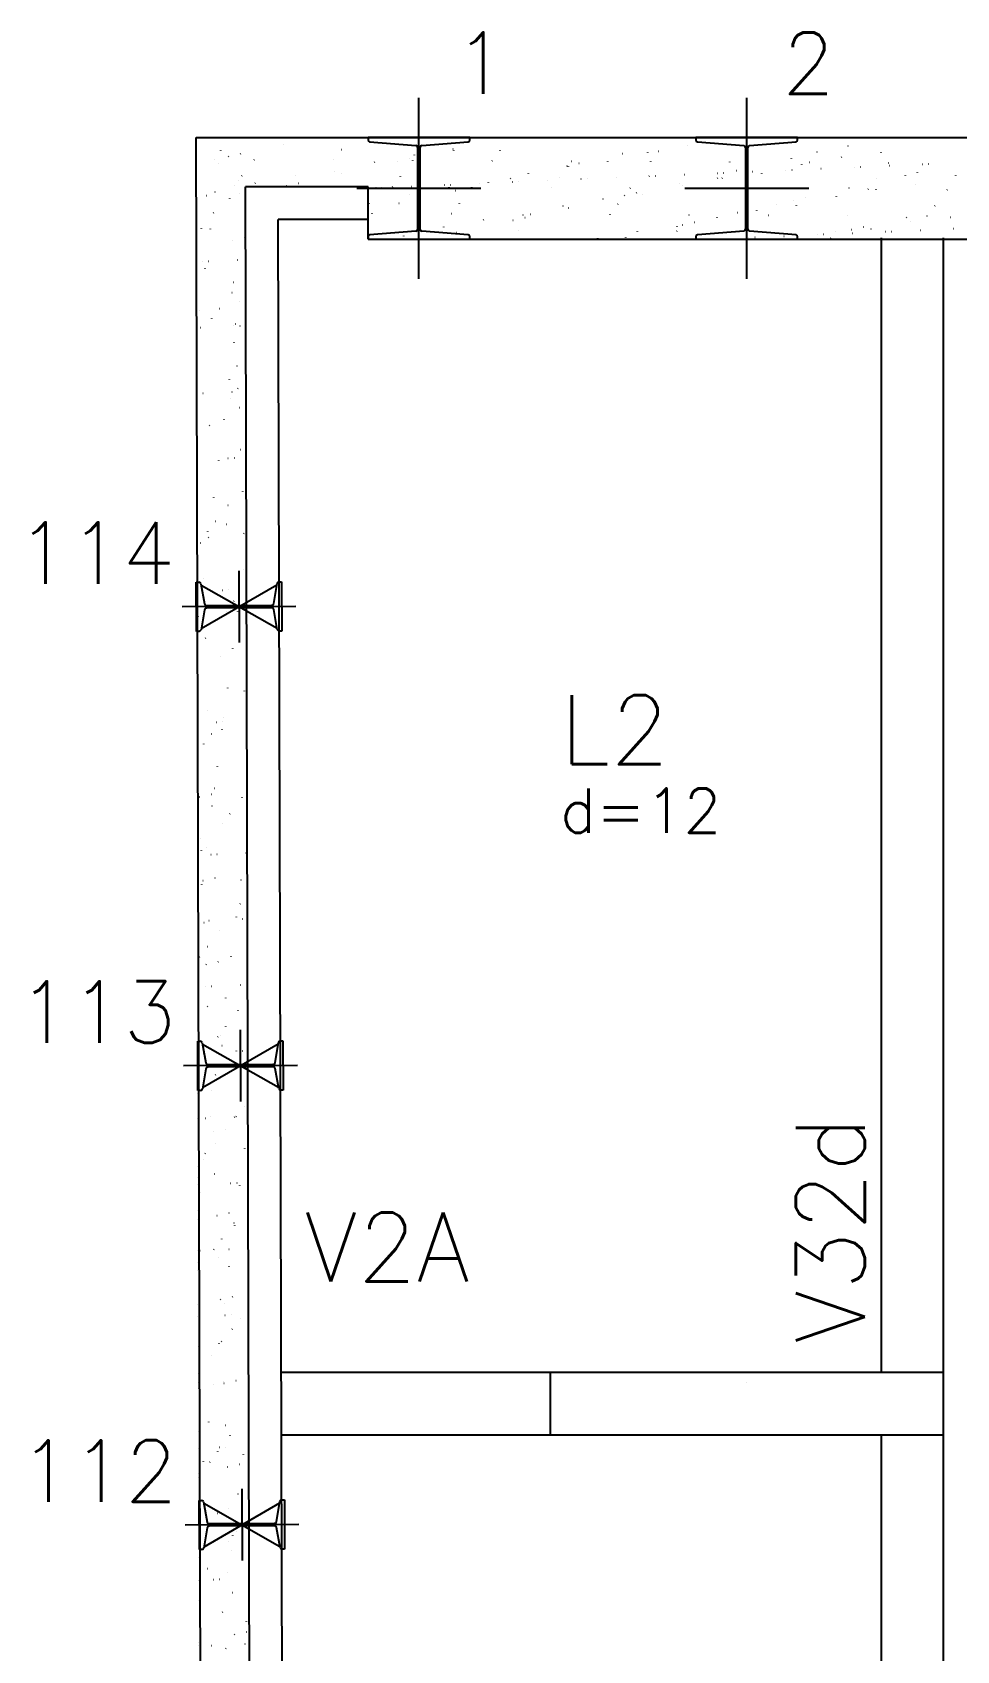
# Model space of a CAD drawing. Extents: x -40810 to 33675, y -2018 to 21213.
# Drawn here: x 23401.2 to 23683.2, y 3556.8 to 4050.3 of the extents above; entities that cross this region are included whole.
import ezdxf

# ---------------------------------------------------------------- set-up
doc = ezdxf.new("R2010")
doc.units = 0
doc.layers.get('0').update_dxf_attribs({"color": 1, "lineweight": 9})
for name, color, linetype in [('1', 5, 'Continuous'), ('10', 7, 'Continuous'), ('13', 7, 'Continuous'), ('19', 5, 'Continuous'), ('242', 3, 'Continuous'), ('3', 2, 'Continuous'), ('49', 20, 'Continuous'), ('51', 6, 'Continuous'), ('52', 21, 'Continuous'), ('8', 5, 'Continuous')]:
    doc.layers.add(name, color=color, linetype=linetype)
doc.styles.get("Standard").update_dxf_attribs({"font": 'romans.shx', "width": 0.8})

# ---------------------------------------------------------------- blocks, each defined once
blk = doc.blocks.new('_H9EFD498501-007')
for p, q in [((213.782978, 4541.122246), (213.856201, 4541.138479)), ((337.002286, 4540.653293), (337.012075, 4540.727652)), ((385.824476, 4540.591255), (385.897699, 4540.607488)), ((192.566633, 4536.418695), (192.566633, 4536.418695)), ((192.566633, 4536.418695), (192.566633, 4536.418695)), ((192.566633, 4536.418695), (192.566633, 4536.418695)), ((194.551325, 4539.103617), (194.561114, 4539.177975)), ((196.941872, 4537.388662), (197.015094, 4537.404895)), ((200.602982, 4538.200311), (200.676204, 4538.216544)), ((204.789307, 4536.354719), (204.834964, 4536.41422)), ((229.021267, 4536.308734), (229.066924, 4536.368235)), ((231.418265, 4539.432562), (231.463922, 4539.492064)), ((241.504716, 4535.592431), (241.514505, 4535.666789)), ((248.553299, 4535.940083), (248.626521, 4535.956316)), ((252.214409, 4536.751731), (252.287631, 4536.767964)), ((253.139084, 4536.113995), (253.184741, 4536.173496)), ((253.648103, 4537.791212), (253.657892, 4537.86557)), ((265.394405, 4539.673666), (265.467628, 4539.689899)), ((265.6887, 4539.20923), (265.69849, 4539.283588)), ((277.371043, 4536.06801), (277.4167, 4536.127511)), ((279.768041, 4539.191839), (279.813699, 4539.25134)), ((301.48886, 4535.873271), (301.534517, 4535.932772)), ((312.642091, 4535.698044), (312.651881, 4535.772402)), ((317.005832, 4538.225086), (317.079054, 4538.241319)), ((324.858899, 4538.454512), (324.868688, 4538.528871)), ((325.72082, 4535.827286), (325.766477, 4535.886787)), ((328.117818, 4538.951115), (328.163475, 4539.010616)), ((349.838637, 4535.632547), (349.884294, 4535.692049)), ((368.617259, 4536.776506), (368.690481, 4536.792739)), ((374.070596, 4535.586562), (374.116253, 4535.646064)), ((376.467594, 4538.710391), (376.513251, 4538.769892)), ((383.955677, 4537.142107), (383.965466, 4537.216466)), ((395.996274, 4538.560125), (396.006064, 4538.634484)), ((194.029154, 4535.137335), (194.029154, 4535.137335)), ((194.029154, 4535.137335), (194.029154, 4535.137335)), ((201.045424, 4531.475595), (201.091082, 4531.535097)), ((217.247311, 4531.417944), (217.2571, 4531.492303)), ((229.287908, 4532.835962), (229.297697, 4532.910321)), ((231.346082, 4532.125334), (231.419304, 4532.141567)), ((249.395201, 4531.234872), (249.440858, 4531.294373)), ((282.957509, 4530.676755), (283.030731, 4530.692988)), ((288.458107, 4532.081245), (288.467896, 4532.155603)), ((297.744977, 4530.994148), (297.790634, 4531.053649)), ((300.164726, 4534.491503), (300.237948, 4534.507736)), ((300.601494, 4534.280026), (300.611283, 4534.354384)), ((303.825836, 4535.303151), (303.899058, 4535.319384)), ((315.123753, 4530.950646), (315.198682, 4530.953918)), ((325.239116, 4531.392293), (325.314045, 4531.395564)), ((327.112332, 4531.474079), (327.18726, 4531.477351)), ((335.953909, 4531.860111), (336.028837, 4531.863382)), ((346.069272, 4532.301757), (346.1442, 4532.305028)), ((346.094754, 4530.753424), (346.140411, 4530.812926)), ((347.554885, 4530.76884), (347.564674, 4530.843198)), ((347.942487, 4532.383543), (348.017416, 4532.386815)), ((351.776153, 4533.042923), (351.849375, 4533.059156)), ((355.437263, 4533.854572), (355.510485, 4533.870805)), ((356.784064, 4532.769575), (356.858993, 4532.772846)), ((359.595482, 4532.186858), (359.605272, 4532.261216)), ((366.899427, 4533.211221), (366.974356, 4533.214493)), ((368.772643, 4533.293008), (368.847571, 4533.296279)), ((371.81229, 4534.943326), (371.822079, 4535.017685)), ((377.614219, 4533.679039), (377.689148, 4533.682311)), ((387.729583, 4534.120685), (387.804511, 4534.123957)), ((389.602798, 4534.202472), (389.677727, 4534.205743)), ((398.188413, 4535.391823), (398.23407, 4535.451325)), ((398.444375, 4534.588503), (398.519303, 4534.591775)), ((403.38758, 4531.594343), (403.460802, 4531.610576)), ((407.04869, 4532.405992), (407.121912, 4532.422225)), ((408.559738, 4535.03015), (408.634667, 4535.033421)), ((410.432954, 4535.111936), (410.507882, 4535.115207)), ((418.765681, 4531.43214), (418.775471, 4531.506499)), ((199.90498, 4529.989339), (199.90498, 4529.989339)), ((199.90498, 4529.989339), (199.90498, 4529.989339)), ((199.90498, 4529.989339), (199.90498, 4529.989339)), ((204.954709, 4528.085768), (204.954709, 4528.085768)), ((204.954709, 4528.085768), (204.954709, 4528.085768)), ((205.103924, 4529.219164), (205.113713, 4529.293522)), ((213.124775, 4528.085768), (213.124775, 4528.085768)), ((213.124775, 4528.085768), (213.124775, 4528.085768)), ((213.124775, 4528.085768), (213.124775, 4528.085768)), ((214.504976, 4528.391751), (214.578198, 4528.407984)), ((216.808621, 4528.085768), (216.808621, 4528.085768)), ((216.808621, 4528.085768), (216.808621, 4528.085768)), ((216.808621, 4528.085768), (216.808621, 4528.085768)), ((218.166086, 4529.2034), (218.239308, 4529.219633)), ((222.711563, 4528.085768), (222.711563, 4528.085768)), ((222.766243, 4528.157028), (222.8119, 4528.216529)), ((228.662533, 4528.085768), (228.662533, 4528.085768)), ((239.484656, 4527.648172), (239.484656, 4527.648172)), ((239.484656, 4527.648172), (239.484656, 4527.648172)), ((239.484656, 4527.648172), (239.484656, 4527.648172)), ((241.918495, 4527.754436), (241.993423, 4527.757707)), ((243.79171, 4527.836222), (243.866639, 4527.839494)), ((246.998203, 4528.111043), (247.04386, 4528.170544)), ((252.057315, 4525.707978), (252.067104, 4525.782336)), ((252.633287, 4528.222254), (252.708216, 4528.225525)), ((262.74865, 4528.6639), (262.823579, 4528.667172)), ((264.200702, 4527.906758), (264.210491, 4527.981117)), ((264.621866, 4528.745686), (264.696794, 4528.748958)), ((266.116403, 4526.943171), (266.189625, 4526.959404)), ((269.777513, 4527.75482), (269.850735, 4527.771053)), ((271.11602, 4527.916304), (271.161677, 4527.975806)), ((273.463442, 4529.131718), (273.538371, 4529.134989)), ((276.241299, 4529.324776), (276.251088, 4529.399135)), ((283.578806, 4529.573364), (283.653734, 4529.576636)), ((285.452021, 4529.655151), (285.52695, 4529.658422)), ((294.293598, 4530.041182), (294.368526, 4530.044454)), ((295.347979, 4527.870319), (295.393636, 4527.929821)), ((304.408961, 4530.482829), (304.48389, 4530.4861)), ((306.282176, 4530.564615), (306.357105, 4530.567886)), ((319.465796, 4527.67558), (319.511453, 4527.735082)), ((321.38894, 4526.30624), (321.462162, 4526.322473)), ((323.19469, 4525.81359), (323.204479, 4525.887949)), ((334.568936, 4529.228175), (334.642158, 4529.244408)), ((335.411498, 4528.570059), (335.421287, 4528.644417)), ((343.697756, 4527.629595), (343.743413, 4527.689097)), ((367.815573, 4527.434857), (367.86123, 4527.494358)), ((386.180363, 4527.779595), (386.253585, 4527.795828)), ((392.047532, 4527.388872), (392.093189, 4527.448373)), ((394.44453, 4530.5127), (394.490187, 4530.572202)), ((394.508276, 4527.257654), (394.518065, 4527.332012)), ((406.548873, 4528.675672), (406.558663, 4528.75003)), ((416.165349, 4527.194133), (416.211006, 4527.253634)), ((239.484656, 4521.039055), (239.484656, 4521.039055)), ((239.484656, 4521.039055), (239.484656, 4521.039055)), ((239.840507, 4522.951509), (239.850296, 4523.025867)), ((248.909186, 4523.128423), (248.982408, 4523.144656)), ((267.372137, 4523.037181), (267.417794, 4523.096683)), ((299.010706, 4522.196792), (299.020495, 4522.27115)), ((300.520613, 4521.679843), (300.593835, 4521.696076)), ((311.154093, 4524.395572), (311.163882, 4524.469931)), ((315.721913, 4522.796457), (315.76757, 4522.855959)), ((317.72783, 4525.494592), (317.801052, 4525.510824)), ((358.107484, 4520.884386), (358.117273, 4520.958745)), ((364.07169, 4522.555734), (364.117347, 4522.615235)), ((369.339257, 4524.046012), (369.412479, 4524.062245)), ((370.148081, 4522.302404), (370.157871, 4522.376763)), ((373.000367, 4524.85766), (373.073589, 4524.873893)), ((382.364889, 4525.058873), (382.374678, 4525.133231)), ((412.421466, 4522.31501), (412.467123, 4522.374511)), ((239.484656, 4520.248551), (239.484656, 4520.248551)), ((239.484656, 4518.319198), (239.484656, 4518.319198)), ((240.743179, 4519.959337), (240.788836, 4520.018839)), ((262.609914, 4515.823524), (262.619703, 4515.897883)), ((264.975139, 4519.913352), (265.020796, 4519.972854)), ((274.7533, 4518.022305), (274.76309, 4518.096663)), ((283.679507, 4517.94626), (283.752729, 4517.962493)), ((286.793898, 4519.440323), (286.803687, 4519.514681)), ((287.340617, 4518.757909), (287.413839, 4518.774142)), ((289.092956, 4519.718614), (289.138613, 4519.778115)), ((313.324915, 4519.672629), (313.370572, 4519.73213)), ((333.747289, 4515.929137), (333.757078, 4516.003495)), ((335.290934, 4516.49768), (335.364156, 4516.513913)), ((337.442732, 4519.47789), (337.488389, 4519.537391)), ((338.952044, 4517.309329), (339.025266, 4517.325562)), ((345.964097, 4518.685606), (345.973886, 4518.759964)), ((352.13204, 4520.231264), (352.205262, 4520.247496)), ((361.674692, 4519.431905), (361.720349, 4519.491406)), ((385.792508, 4519.237166), (385.838166, 4519.296668)), ((390.563471, 4515.860749), (390.636693, 4515.876982)), ((403.743467, 4518.782684), (403.816689, 4518.798917)), ((405.060875, 4517.3732), (405.070664, 4517.447559)), ((410.024468, 4519.191181), (410.070125, 4519.250683)), ((417.101472, 4518.791218), (417.111262, 4518.865577)), ((250.270499, 4512.135768), (250.270499, 4512.135768)), ((250.393106, 4513.067056), (250.402895, 4513.141414)), ((257.470072, 4512.135768), (257.470072, 4512.135768)), ((257.470072, 4512.135768), (257.470072, 4512.135768)), ((259.007188, 4512.135768), (259.007188, 4512.135768)), ((259.007188, 4512.135768), (259.007188, 4512.135768)), ((262.124411, 4512.135768), (262.124411, 4512.135768)), ((262.124411, 4512.135768), (262.124411, 4512.135768)), ((266.472289, 4514.131512), (266.545512, 4514.147745)), ((273.978323, 4512.135768), (273.978323, 4512.135768)), ((273.978323, 4512.135768), (273.978323, 4512.135768)), ((273.978323, 4512.135768), (273.978323, 4512.135768)), ((283.274434, 4512.135768), (283.274434, 4512.135768)), ((283.274434, 4512.135768), (283.274434, 4512.135768)), ((283.274434, 4512.135768), (283.274434, 4512.135768)), ((285.349073, 4514.839491), (285.39473, 4514.898992)), ((285.832235, 4512.135768), (285.832235, 4512.135768)), ((297.686147, 4512.135768), (297.686147, 4512.135768)), ((297.686147, 4512.135768), (297.686147, 4512.135768)), ((307.541679, 4512.135768), (307.541679, 4512.135768)), ((307.541679, 4512.135768), (307.541679, 4512.135768)), ((309.540059, 4512.135768), (309.540059, 4512.135768)), ((309.540059, 4512.135768), (309.540059, 4512.135768)), ((309.563305, 4512.312338), (309.573094, 4512.386697)), ((315.61562, 4512.135768), (315.61562, 4512.135768)), ((315.61562, 4512.135768), (315.61562, 4512.135768)), ((318.083716, 4512.682932), (318.156939, 4512.699165)), ((321.393971, 4512.135768), (321.393971, 4512.135768)), ((321.393971, 4512.135768), (321.393971, 4512.135768)), ((321.393971, 4512.135768), (321.393971, 4512.135768)), ((321.706691, 4514.511119), (321.716481, 4514.585477)), ((331.808924, 4512.135768), (331.808924, 4512.135768)), ((331.808924, 4512.135768), (331.808924, 4512.135768)), ((331.808924, 4512.135768), (331.808924, 4512.135768)), ((333.247882, 4512.135768), (333.247882, 4512.135768)), ((333.698849, 4514.598767), (333.744506, 4514.658268)), ((344.65258, 4512.135768), (344.65258, 4512.135768)), ((344.65258, 4512.135768), (344.65258, 4512.135768)), ((345.101794, 4512.135768), (345.101794, 4512.135768)), ((345.101794, 4512.135768), (345.101794, 4512.135768)), ((345.496248, 4512.172604), (345.571176, 4512.175875)), ((355.611611, 4512.61425), (355.68654, 4512.617521)), ((356.076169, 4512.135768), (356.076169, 4512.135768)), ((356.076169, 4512.135768), (356.076169, 4512.135768)), ((356.955706, 4512.135768), (356.955706, 4512.135768)), ((356.955706, 4512.135768), (356.955706, 4512.135768)), ((356.955706, 4512.135768), (356.955706, 4512.135768)), ((357.484826, 4512.696036), (357.559755, 4512.699308)), ((366.326403, 4513.082068), (366.401332, 4513.085339)), ((368.809618, 4512.135768), (368.809618, 4512.135768)), ((373.761168, 4512.135768), (373.761168, 4512.135768)), ((373.761168, 4512.135768), (373.761168, 4512.135768)), ((373.761168, 4512.135768), (373.761168, 4512.135768)), ((376.441766, 4513.523714), (376.516695, 4513.526985)), ((378.314982, 4513.6055), (378.38991, 4513.608772)), ((380.343414, 4512.135768), (380.343414, 4512.135768)), ((380.343414, 4512.135768), (380.343414, 4512.135768)), ((380.343414, 4512.135768), (380.343414, 4512.135768)), ((380.66353, 4512.135768), (380.66353, 4512.135768)), ((380.70068, 4512.417951), (380.710469, 4512.492309)), ((382.048626, 4514.358043), (382.094283, 4514.417545)), ((386.902361, 4515.0491), (386.975583, 4515.065333)), ((387.156559, 4513.991532), (387.231487, 4513.994803)), ((392.517442, 4512.135768), (392.517442, 4512.135768)), ((392.517442, 4512.135768), (392.517442, 4512.135768)), ((392.917488, 4515.17442), (392.927277, 4515.248778)), ((397.271922, 4514.433178), (397.34685, 4514.43645)), ((399.145137, 4514.514965), (399.220066, 4514.518236)), ((404.371354, 4512.135768), (404.371354, 4512.135768)), ((404.371354, 4512.135768), (404.371354, 4512.135768)), ((404.371354, 4512.135768), (404.371354, 4512.135768)), ((404.610659, 4512.135768), (404.610659, 4512.135768)), ((404.610659, 4512.135768), (404.610659, 4512.135768)), ((407.986714, 4514.900996), (408.061643, 4514.904268)), ((416.225265, 4512.135768), (416.225265, 4512.135768)), ((418.102077, 4515.342642), (418.177006, 4515.345914))]:
    blk.add_line(p, q)
blk = doc.blocks.new('_H9EFD498501-010')
for p, q in [((187.048803, 4535.195422), (187.048803, 4535.195422)), ((187.048803, 4535.195422), (187.048803, 4535.195422)), ((187.048803, 4535.195422), (187.048803, 4535.195422)), ((192.887116, 4526.462695), (192.896905, 4526.537053)), ((198.648426, 4528.351767), (198.694083, 4528.411268)), ((200.258184, 4525.935507), (200.333113, 4525.938779)), ((187.064769, 4525.35947), (187.064769, 4525.35947)), ((187.064769, 4525.35947), (187.064769, 4525.35947)), ((187.069719, 4522.309501), (187.069719, 4522.309501)), ((187.069719, 4522.309501), (187.069719, 4522.309501)), ((190.142821, 4525.493861), (190.217749, 4525.497133)), ((197.297759, 4524.577003), (197.370981, 4524.593236)), ((192.393403, 4520.200061), (192.43906, 4520.259563)), ((187.084374, 4513.281201), (187.084374, 4513.281201)), ((187.084374, 4513.281201), (187.084374, 4513.281201)), ((187.084374, 4513.281201), (187.084374, 4513.281201)), ((188.64952, 4515.320938), (188.695177, 4515.38044)), ((191.399117, 4515.160224), (191.408907, 4515.234582)), ((198.019756, 4511.846508), (198.092979, 4511.862741)), ((201.680866, 4512.658157), (201.754089, 4512.67439)), ((187.090636, 4509.423581), (187.090636, 4509.423581)), ((187.090636, 4509.423581), (187.090636, 4509.423581)), ((187.090636, 4509.423581), (187.090636, 4509.423581)), ((187.0974, 4505.25676), (187.0974, 4505.25676)), ((187.0974, 4505.25676), (187.0974, 4505.25676)), ((187.0974, 4505.25676), (187.0974, 4505.25676)), ((188.970368, 4505.338536), (189.045296, 4505.341807)), ((189.808329, 4503.076989), (189.818119, 4503.151348)), ((190.843583, 4505.420322), (190.918512, 4505.423594)), ((199.68516, 4505.806354), (199.760088, 4505.809625)), ((201.951716, 4505.27577), (201.961506, 4505.350129)), ((187.111553, 4496.53766), (187.111553, 4496.53766)), ((187.111553, 4496.53766), (187.111553, 4496.53766)), ((198.375643, 4499.034849), (198.448865, 4499.051082)), ((197.974434, 4495.847713), (198.020091, 4495.907215)), ((200.360928, 4493.192536), (200.370718, 4493.266894)), ((188.14412, 4490.436067), (188.15391, 4490.510426)), ((191.833553, 4487.844761), (191.87921, 4487.904263)), ((194.230551, 4490.96859), (194.276208, 4491.028092)), ((199.097641, 4486.304354), (199.170863, 4486.320587)), ((187.130031, 4485.15405), (187.130031, 4485.15405)), ((187.130031, 4485.15405), (187.130031, 4485.15405)), ((187.13247, 4483.65174), (187.13247, 4483.65174)), ((187.13247, 4483.65174), (187.13247, 4483.65174)), ((187.13247, 4483.65174), (187.13247, 4483.65174)), ((187.133913, 4482.762781), (187.133913, 4482.762781)), ((187.135602, 4481.722272), (187.135602, 4481.722272)), ((187.135602, 4481.722272), (187.135602, 4481.722272)), ((188.397344, 4485.209383), (188.472272, 4485.212654)), ((198.512707, 4485.651029), (198.587635, 4485.6543)), ((200.385922, 4485.732815), (200.460851, 4485.736087)), ((198.696719, 4480.551614), (198.706509, 4480.625972)), ((199.453527, 4473.492695), (199.526749, 4473.508927)), ((187.153387, 4470.765819), (187.153387, 4470.765819)), ((187.153387, 4470.765819), (187.153387, 4470.765819)), ((197.208721, 4469.249143), (197.21851, 4469.323501)), ((199.811582, 4466.616242), (199.85724, 4466.675744)), ((187.162663, 4465.051341), (187.162663, 4465.051341)), ((187.162663, 4465.051341), (187.162663, 4465.051341)), ((187.162663, 4465.051341), (187.162663, 4465.051341)), ((187.224891, 4465.054057), (187.299819, 4465.057329)), ((189.098106, 4465.135844), (189.173035, 4465.139115)), ((197.414584, 4463.492413), (197.460241, 4463.551915)), ((197.939683, 4465.521875), (198.014611, 4465.525147)), ((187.174304, 4457.879899), (187.174304, 4457.879899)), ((187.174304, 4457.879899), (187.174304, 4457.879899)), ((187.174304, 4457.879899), (187.174304, 4457.879899)), ((195.617933, 4457.165908), (195.627722, 4457.240267)), ((200.175525, 4460.7622), (200.248747, 4460.778433)), ((191.159561, 4455.340708), (191.205218, 4455.400209)), ((187.186829, 4450.163344), (187.186829, 4450.163344)), ((187.186829, 4450.163344), (187.186829, 4450.163344)), ((187.186829, 4450.163344), (187.186829, 4450.163344)), ((187.415678, 4450.461585), (187.461335, 4450.521086)), ((200.531411, 4447.95054), (200.604634, 4447.966773)), ((187.195221, 4444.993978), (187.195221, 4444.993978)), ((187.195294, 4444.948631), (187.195294, 4444.948631)), ((187.195294, 4444.948631), (187.195294, 4444.948631)), ((187.195294, 4444.948631), (187.195294, 4444.948631)), ((187.351415, 4445.028606), (187.424637, 4445.044838)), ((193.953724, 4444.524986), (193.963513, 4444.599345)), ((196.76723, 4445.36655), (196.842158, 4445.369822)), ((198.640445, 4445.448337), (198.715374, 4445.451608)), ((187.216137, 4432.108057), (187.216137, 4432.108057)), ((187.216137, 4432.108057), (187.216137, 4432.108057)), ((187.216137, 4432.108057), (187.216137, 4432.108057)), ((192.465725, 4433.222515), (192.475515, 4433.296873)), ((201.253409, 4435.220046), (201.326631, 4435.236279)), ((196.740592, 4430.98836), (196.786249, 4431.047861)), ((187.227926, 4424.845921), (187.227926, 4424.845921)), ((187.352629, 4424.851365), (187.427558, 4424.854637)), ((190.599711, 4422.985408), (190.645368, 4423.04491)), ((192.996709, 4426.109237), (193.042366, 4426.168738)), ((196.194206, 4425.237397), (196.269134, 4425.240668)), ((201.609295, 4422.408386), (201.682518, 4422.424619)), ((187.237054, 4419.222137), (187.237054, 4419.222137)), ((187.238057, 4418.604415), (187.238057, 4418.604415)), ((187.238057, 4418.604415), (187.238057, 4418.604415)), ((188.429299, 4419.486451), (188.502522, 4419.502684)), ((190.874937, 4421.139281), (190.884727, 4421.213639)), ((189.210728, 4408.498359), (189.220518, 4408.572717)), ((201.427536, 4411.254827), (201.437325, 4411.329186)), ((187.257971, 4406.336216), (187.257971, 4406.336216)), ((187.257971, 4406.336216), (187.257971, 4406.336216)), ((187.257971, 4406.336216), (187.257971, 4406.336216)), ((187.260557, 4404.743211), (187.260557, 4404.743211)), ((187.260557, 4404.743211), (187.260557, 4404.743211)), ((187.260557, 4404.743211), (187.260557, 4404.743211)), ((195.021753, 4405.082072), (195.096681, 4405.085343)), ((196.894968, 4405.163858), (196.969897, 4405.16713)), ((196.180742, 4398.63306), (196.2264, 4398.692562)), ((198.577741, 4401.756889), (198.623398, 4401.81639)), ((199.763327, 4398.613905), (199.773117, 4398.688264)), ((187.278288, 4393.820017), (187.278288, 4393.820017)), ((187.278288, 4393.820017), (187.278288, 4393.820017)), ((187.278288, 4393.820017), (187.278288, 4393.820017)), ((187.278888, 4393.450296), (187.278888, 4393.450296)), ((187.72273, 4397.195887), (187.732519, 4397.270246)), ((189.507184, 4393.944297), (189.580406, 4393.96053)), ((189.925719, 4390.481354), (189.971376, 4390.540856)), ((187.289284, 4387.045486), (187.289284, 4387.045486)), ((187.293188, 4384.640501), (187.293188, 4384.640501)), ((187.293188, 4384.640501), (187.293188, 4384.640501)), ((194.448729, 4384.952918), (194.523657, 4384.95619)), ((198.275328, 4387.311434), (198.285118, 4387.385792)), ((187.299805, 4380.564375), (187.299805, 4380.564375)), ((187.299805, 4380.564375), (187.299805, 4380.564375)), ((187.299805, 4380.564375), (187.299805, 4380.564375)), ((196.684541, 4375.2282), (196.69433, 4375.302558)), ((201.761774, 4374.280712), (201.807431, 4374.340214)), ((190.585068, 4368.402143), (190.65829, 4368.418376)), ((187.320722, 4367.678455), (187.320722, 4367.678455)), ((187.32582, 4364.537791), (187.32582, 4364.537791)), ((187.32582, 4364.537791), (187.32582, 4364.537791)), ((187.32582, 4364.537791), (187.32582, 4364.537791)), ((193.276276, 4364.797593), (193.351204, 4364.800865)), ((195.149491, 4364.87938), (195.22442, 4364.882651)), ((195.50675, 4366.129006), (195.552407, 4366.188508)), ((189.365869, 4358.126055), (189.411526, 4358.185556)), ((191.762867, 4361.249883), (191.808524, 4361.309385)), ((195.020332, 4362.587278), (195.030121, 4362.661636)), ((187.340512, 4355.486558), (187.340512, 4355.486558)), ((187.340512, 4355.486558), (187.340512, 4355.486558)), ((187.341639, 4354.792534), (187.353066, 4354.795068)), ((187.341639, 4354.792534), (187.341639, 4354.792534)), ((187.341639, 4354.792534), (187.341639, 4354.792534)), ((193.532333, 4351.284806), (193.542122, 4351.359165)), ((187.358451, 4344.435081), (187.358451, 4344.435081)), ((187.358451, 4344.435081), (187.358451, 4344.435081)), ((192.703252, 4344.66844), (192.77818, 4344.671711)), ((187.362555, 4341.906614), (187.362555, 4341.906614)), ((187.362555, 4341.906614), (187.362555, 4341.906614)), ((187.362555, 4341.906614), (187.362555, 4341.906614)), ((188.001842, 4342.04834), (188.075064, 4342.064573)), ((191.662952, 4342.859989), (191.736174, 4342.876222)), ((191.941545, 4339.201572), (191.951334, 4339.27593)), ((201.087781, 4341.776659), (201.133439, 4341.83616)), ((194.9469, 4333.773707), (194.992558, 4333.833208)), ((197.343899, 4336.897535), (197.389556, 4336.957037)), ((187.383472, 4329.020693), (187.383472, 4329.020693)), ((187.383472, 4329.020693), (187.383472, 4329.020693)), ((188.357728, 4329.236681), (188.430951, 4329.252914)), ((187.391083, 4324.332371), (187.391083, 4324.332371)), ((187.391083, 4324.332371), (187.391083, 4324.332371)), ((187.391083, 4324.332371), (187.391083, 4324.332371)), ((187.39174, 4323.927629), (187.39174, 4323.927629)), ((188.691877, 4325.622001), (188.737534, 4325.681503)), ((190.277336, 4326.56065), (190.287126, 4326.635008)), ((191.530799, 4324.513115), (191.605727, 4324.516386)), ((193.404014, 4324.594901), (193.478943, 4324.598172)), ((202.245591, 4324.980933), (202.32052, 4324.984204)), ((187.404389, 4316.134773), (187.404389, 4316.134773)), ((187.404389, 4316.134773), (187.404389, 4316.134773)), ((187.404389, 4316.134773), (187.404389, 4316.134773)), ((188.789337, 4315.258179), (188.799127, 4315.332537)), ((189.079726, 4316.506186), (189.152948, 4316.522419)), ((192.740836, 4317.317834), (192.814058, 4317.334067)), ((200.829935, 4316.676197), (200.839724, 4316.750555)), ((200.527932, 4309.421359), (200.573589, 4309.48086)), ((187.422663, 4304.877253), (187.422663, 4304.877253)), ((187.422663, 4304.877253), (187.422663, 4304.877253)), ((187.422663, 4304.877253), (187.422663, 4304.877253)), ((187.423714, 4304.229661), (187.423714, 4304.229661)), ((187.423714, 4304.229661), (187.423714, 4304.229661)), ((189.435613, 4303.694526), (189.508835, 4303.710759)), ((190.957775, 4304.383961), (191.032703, 4304.387233)), ((199.341936, 4305.373725), (199.351726, 4305.448084)), ((201.073138, 4304.825608), (201.148067, 4304.828879)), ((187.425306, 4303.248852), (187.425306, 4303.248852)), ((187.425306, 4303.248852), (187.425306, 4303.248852)), ((194.272908, 4301.269653), (194.318565, 4301.329155)), ((190.529025, 4296.39053), (190.574682, 4296.450032)), ((187.442967, 4292.368701), (187.442967, 4292.368701)), ((187.442967, 4292.368701), (187.442967, 4292.368701)), ((187.446223, 4290.362932), (187.446223, 4290.362932)), ((187.446223, 4290.362932), (187.446223, 4290.362932)), ((187.446223, 4290.362932), (187.446223, 4290.362932)), ((188.132027, 4293.266701), (188.177684, 4293.326203)), ((190.15761, 4290.964032), (190.230832, 4290.980265)), ((193.81872, 4291.77568), (193.891942, 4291.791913)), ((197.751148, 4293.290491), (197.760938, 4293.364849)), ((187.456345, 4284.126951), (187.456345, 4284.126951)), ((187.456345, 4284.126951), (187.456345, 4284.126951)), ((187.456345, 4284.126951), (187.456345, 4284.126951)), ((189.785322, 4284.228636), (189.86025, 4284.231908)), ((191.658537, 4284.310423), (191.733466, 4284.313694)), ((200.500114, 4284.696454), (200.575042, 4284.699726)), ((196.086939, 4280.649569), (196.096729, 4280.723927)), ((187.46714, 4277.477011), (187.46714, 4277.477011)), ((187.46714, 4277.477011), (187.46714, 4277.477011)), ((190.513497, 4278.152372), (190.586719, 4278.168605)), ((199.853939, 4276.917305), (199.899597, 4276.976807)), ((194.598941, 4269.347098), (194.60873, 4269.421456)), ((196.110057, 4272.038182), (196.155714, 4272.097684)), ((187.488057, 4264.591091), (187.488057, 4264.591091)), ((187.488057, 4264.591091), (187.488057, 4264.591091)), ((187.488057, 4264.591091), (187.488057, 4264.591091)), ((189.212298, 4264.099483), (189.287226, 4264.102754)), ((191.235494, 4265.421877), (191.308716, 4265.43811)), ((193.713059, 4268.914353), (193.758716, 4268.973855)), ((194.896604, 4266.233526), (194.969826, 4266.249759)), ((199.327661, 4264.541129), (199.40259, 4264.5444)), ((201.200876, 4264.622915), (201.275805, 4264.626187)), ((187.488977, 4264.024241), (187.488977, 4264.024241)), ((187.488977, 4264.024241), (187.488977, 4264.024241)), ((187.494195, 4260.809772), (187.503692, 4260.822149)), ((187.494195, 4260.809772), (187.494195, 4260.809772)), ((193.008153, 4257.263863), (193.017942, 4257.338222)), ((187.508973, 4251.70517), (187.508973, 4251.70517)), ((187.508973, 4251.70517), (187.508973, 4251.70517)), ((191.591381, 4252.610218), (191.664603, 4252.626451)), ((191.343944, 4244.622941), (191.353733, 4244.6973)), ((198.754637, 4244.411976), (198.829565, 4244.415247)), ((199.29409, 4244.562005), (199.339747, 4244.621507)), ((201.691088, 4247.685834), (201.736745, 4247.745336)), ((187.521608, 4243.921531), (187.521608, 4243.921531)), ((187.521608, 4243.921531), (187.521608, 4243.921531)), ((187.521608, 4243.921531), (187.521608, 4243.921531)), ((188.039845, 4243.944158), (188.114773, 4243.947429)), ((189.91306, 4244.025944), (189.987989, 4244.029215)), ((192.313378, 4239.879723), (192.386601, 4239.895956)), ((195.974488, 4240.691372), (196.047711, 4240.707605)), ((187.52989, 4238.819249), (187.52989, 4238.819249)), ((187.52989, 4238.819249), (187.52989, 4238.819249)), ((187.52989, 4238.819249), (187.52989, 4238.819249)), ((193.039066, 4236.4103), (193.084723, 4236.469801)), ((201.896543, 4234.738488), (201.906332, 4234.812846)), ((189.295183, 4231.531177), (189.340841, 4231.590678)), ((189.855945, 4233.32047), (189.865735, 4233.394828)), ((187.545422, 4229.250843), (187.545422, 4229.250843)), ((187.545422, 4229.250843), (187.545422, 4229.250843)), ((187.545422, 4229.250843), (187.545422, 4229.250843)), ((187.550807, 4225.933329), (187.550807, 4225.933329)), ((187.550807, 4225.933329), (187.550807, 4225.933329)), ((192.669265, 4227.068064), (192.742487, 4227.084297)), ((187.554239, 4223.818821), (187.554239, 4223.818821)), ((187.554239, 4223.818821), (187.554239, 4223.818821)), ((187.554239, 4223.818821), (187.554239, 4223.818821)), ((188.265157, 4221.237236), (188.274947, 4221.311594)), ((197.582184, 4224.25665), (197.657112, 4224.259922)), ((199.455399, 4224.338437), (199.530328, 4224.341708)), ((200.408544, 4223.436016), (200.418334, 4223.510375)), ((187.567038, 4215.93449), (187.567038, 4215.93449)), ((187.567038, 4215.93449), (187.567038, 4215.93449)), ((197.052373, 4215.149218), (197.125595, 4215.165451)), ((187.571724, 4213.047408), (187.571724, 4213.047408)), ((187.571724, 4213.047408), (187.571724, 4213.047408)), ((187.571724, 4213.047408), (187.571724, 4213.047408)), ((193.391263, 4214.337569), (193.464485, 4214.353802)), ((198.620098, 4212.057952), (198.665755, 4212.117453)), ((198.817756, 4211.352782), (198.827546, 4211.427141)), ((194.876215, 4207.178829), (194.921872, 4207.23833)), ((187.586871, 4203.716111), (187.586871, 4203.716111)), ((187.592641, 4200.161488), (187.592641, 4200.161488)), ((187.592641, 4200.161488), (187.592641, 4200.161488)), ((188.167583, 4203.741465), (188.242512, 4203.744737)), ((192.479217, 4204.055), (192.524874, 4204.114502)), ((193.747149, 4201.52591), (193.820371, 4201.542142)), ((197.00916, 4204.127497), (197.084088, 4204.130768)), ((187.59665, 4197.691915), (187.59665, 4197.691915)), ((187.59665, 4197.691915), (187.59665, 4197.691915)), ((197.153547, 4198.71186), (197.163337, 4198.786219)), ((187.613558, 4187.275567), (187.613558, 4187.275567)), ((187.613558, 4187.275567), (187.613558, 4187.275567)), ((187.613558, 4187.275567), (187.613558, 4187.275567)), ((194.469147, 4188.795415), (194.542369, 4188.811648)), ((195.665549, 4187.409389), (195.675338, 4187.483747)), ((198.130257, 4189.607063), (198.203479, 4189.623296)), ((187.619502, 4183.613401), (187.619502, 4183.613401)), ((187.619502, 4183.613401), (187.619502, 4183.613401)), ((187.619502, 4183.613401), (187.619502, 4183.613401)), ((195.836707, 4183.972172), (195.911635, 4183.975443)), ((197.709922, 4184.053958), (197.784851, 4184.05723)), ((200.457246, 4182.826481), (200.502903, 4182.885982)), ((194.074761, 4175.326155), (194.08455, 4175.400513)), ((194.825033, 4175.983755), (194.898256, 4175.999988)), ((198.060248, 4179.702652), (198.105905, 4179.762154)), ((187.634475, 4174.389647), (187.634475, 4174.389647)), ((187.634475, 4174.389647), (187.634475, 4174.389647)), ((191.805224, 4171.550946), (191.850881, 4171.610448)), ((187.647877, 4166.132986), (187.647877, 4166.132986)), ((187.647877, 4166.132986), (187.647877, 4166.132986)), ((187.647877, 4166.132986), (187.647877, 4166.132986)), ((188.061341, 4166.671823), (188.106999, 4166.731325)), ((187.652134, 4163.510691), (187.652134, 4163.510691)), ((187.652134, 4163.510691), (187.652134, 4163.510691)), ((187.655391, 4161.503726), (187.655391, 4161.503726)), ((187.655391, 4161.503726), (187.655391, 4161.503726)), ((187.655391, 4161.503726), (187.655391, 4161.503726)), ((192.410552, 4162.685233), (192.420341, 4162.759591)), ((195.263683, 4163.843018), (195.338611, 4163.84629)), ((195.547031, 4163.253261), (195.620253, 4163.269494)), ((199.208141, 4164.064909), (199.281363, 4164.081142)), ((190.922553, 4151.382761), (190.932343, 4151.45712)), ((187.676308, 4148.617806), (187.676308, 4148.617806)), ((187.676308, 4148.617806), (187.676308, 4148.617806)), ((195.902917, 4150.441601), (195.97614, 4150.457834)), ((197.386256, 4147.198599), (197.431913, 4147.2581)), ((187.684765, 4143.407981), (187.684765, 4143.407981)), ((187.684765, 4143.407981), (187.684765, 4143.407981)), ((187.684765, 4143.407981), (187.684765, 4143.407981)), ((193.642373, 4142.319475), (193.68803, 4142.378977)), ((194.09123, 4143.687693), (194.166158, 4143.690965)), ((195.964445, 4143.76948), (196.039374, 4143.772751)), ((201.475152, 4141.498308), (201.484942, 4141.572666)), ((189.331765, 4139.299527), (189.341555, 4139.373885)), ((191.245375, 4139.195647), (191.291032, 4139.255148)), ((196.624915, 4137.711106), (196.698137, 4137.727339)), ((200.286025, 4138.522755), (200.359247, 4138.538988)), ((187.697225, 4135.731885), (187.697225, 4135.731885)), ((187.697225, 4135.731885), (187.697225, 4135.731885)), ((187.697225, 4135.731885), (187.697225, 4135.731885)), ((187.699105, 4134.574058), (187.699105, 4134.574058)), ((187.699105, 4134.574058), (187.699105, 4134.574058)), ((187.711412, 4126.991726), (187.711412, 4126.991726)), ((187.711412, 4126.991726), (187.711412, 4126.991726)), ((199.884364, 4129.415073), (199.894154, 4129.489432)), ((187.717396, 4123.305271), (187.717396, 4123.305271)), ((187.717396, 4123.305271), (187.717396, 4123.305271)), ((187.718142, 4122.845965), (187.718142, 4122.845965)), ((187.718142, 4122.845965), (187.718142, 4122.845965)), ((193.518206, 4123.55854), (193.593134, 4123.561811)), ((196.980802, 4124.899447), (197.054024, 4124.91568)), ((198.220155, 4116.774151), (198.229945, 4116.84851)), ((199.223404, 4117.967127), (199.269061, 4118.026629)), ((196.826406, 4114.843299), (196.872063, 4114.9028)), ((197.702799, 4112.168952), (197.776021, 4112.185185)), ((201.363909, 4112.980601), (201.437131, 4112.996834)), ((187.739059, 4109.960044), (187.739059, 4109.960044)), ((187.739059, 4109.960044), (187.739059, 4109.960044)), ((187.739059, 4109.960044), (187.739059, 4109.960044)), ((190.571382, 4106.691593), (190.617039, 4106.751095)), ((187.750028, 4103.202561), (187.750028, 4103.202561)), ((187.750028, 4103.202561), (187.750028, 4103.202561)), ((187.750028, 4103.202561), (187.750028, 4103.202561)), ((187.750332, 4103.015129), (187.750332, 4103.015129)), ((192.345753, 4103.403215), (192.420681, 4103.406486)), ((194.218968, 4103.485001), (194.293897, 4103.488273)), ((196.732157, 4105.47168), (196.741946, 4105.546038)), ((187.759976, 4097.074124), (187.759976, 4097.074124)), ((187.759976, 4097.074124), (187.759976, 4097.074124)), ((198.058686, 4099.357293), (198.131908, 4099.373526)), ((195.141369, 4093.388446), (195.151158, 4093.462804)), ((198.780683, 4086.626798), (198.853906, 4086.643031)), ((202.407437, 4090.490951), (202.453094, 4090.550452)), ((202.441793, 4087.438447), (202.515016, 4087.45468)), ((187.780893, 4084.188203), (187.780893, 4084.188203)), ((187.780893, 4084.188203), (187.780893, 4084.188203)), ((187.780893, 4084.188203), (187.780893, 4084.188203)), ((187.782659, 4083.099851), (187.782659, 4083.099851)), ((187.782659, 4083.099851), (187.782659, 4083.099851)), ((191.772729, 4083.274061), (191.847657, 4083.277333)), ((196.152414, 4082.339245), (196.198071, 4082.398747)), ((201.888092, 4083.715708), (201.963021, 4083.718979))]:
    blk.add_line(p, q)

msp = doc.modelspace()

# ---------------------------------------------------------------- linework, layer by layer
at = {"linetype": 'Continuous', "ltscale": 30}
msp.add_lwpolyline([(25397.356, 3993.172), (23824.654, 3993.172), (23824.654, 3973.172), (23734.654, 3973.172), (23734.654, 3987.222), (23679.129, 3987.222), (23679.129, 3632.086), (23679.129, 3277.086), (23679.129, 3019.586), (23679.129, 2755.086), (24193.129, 2755.086), (24215.129, 2755.086)], dxfattribs=at)
at = {"layer": '1'}
for points in [[(23660.129, 3987.586), (23660.129, 3641.586)], [(23679.129, 3632.086), (23679.129, 3987.586)], [(23559.129, 3641.586), (23477.242, 3641.586)], [(23679.129, 3277.086), (23679.129, 3632.086)], [(23477.263, 3622.586), (23559.129, 3622.586)], [(23660.129, 3622.586), (23660.129, 3286.586)]]:
    msp.add_lwpolyline(points, dxfattribs=at)
at = {"layer": '242'}
msp.add_line((23619.129, 3638.586), (23619.129, 3638.586), dxfattribs=at)
at = {"layer": '3'}
msp.add_lwpolyline([(23559.129, 3622.586), (23679.129, 3622.586), (23679.129, 3641.586), (23559.129, 3641.586), (23559.129, 3622.586)], dxfattribs=at)
at = {"layer": '49'}
for p, q in [((23451.165, 4018.172), (27241.515, 4018.172)), ((23454.046, 2980.019), (23451.165, 4018.172)), ((23469.046, 2980.06), (23466.207, 4003.172)), ((23503.614, 4003.172), (23466.207, 4003.172)), ((23503.614, 3987.222), (23503.614, 4003.172)), ((23479.046, 2980.088), (23476.235, 3993.172)), ((23503.614, 3993.172), (23476.235, 3993.172)), ((23503.614, 3987.222), (23734.654, 3987.222))]:
    msp.add_line(p, q, dxfattribs=at)
at = {"layer": '51'}
for p, q in [((23519.134, 3975.1), (23519.134, 4030.344)), ((23619.134, 3975.1), (23619.134, 4030.344)), ((23534.654, 4018.222), (23503.614, 4018.222)), ((23503.614, 4018.222), (23503.614, 4017.468)), ((23534.654, 4017.468), (23534.654, 4018.222)), ((23634.654, 4018.222), (23603.614, 4018.222)), ((23603.614, 4018.222), (23603.614, 4017.468)), ((23634.654, 4017.468), (23634.654, 4018.222)), ((23504.097, 4016.859), (23518.237, 4015.795)), ((23518.72, 4015.187), (23518.72, 3990.258)), ((23519.507, 3990.258), (23519.507, 4015.186)), ((23519.99, 4015.795), (23534.171, 4016.859)), ((23604.097, 4016.859), (23618.237, 4015.795)), ((23618.72, 4015.187), (23618.72, 3990.258)), ((23619.507, 3990.258), (23619.507, 4015.186)), ((23619.99, 4015.795), (23634.171, 4016.859)), ((23500.205, 4002.722), (23538.063, 4002.722)), ((23600.205, 4002.722), (23638.063, 4002.722)), ((23503.614, 3987.976), (23503.614, 3987.222)), ((23518.237, 3989.649), (23504.097, 3988.585)), ((23534.171, 3988.585), (23519.99, 3989.649)), ((23534.654, 3987.222), (23534.654, 3987.976)), ((23603.614, 3987.976), (23603.614, 3987.222)), ((23618.237, 3989.649), (23604.097, 3988.585)), ((23634.171, 3988.585), (23619.99, 3989.649)), ((23634.654, 3987.222), (23634.654, 3987.976)), ((23503.614, 3987.222), (23534.654, 3987.222)), ((23603.614, 3987.222), (23634.654, 3987.222)), ((23464.229, 3886.05), (23464.328, 3864.232)), ((23451.245, 3882.582), (23451.999, 3882.586)), ((23451.312, 3867.582), (23451.245, 3882.582)), ((23452.61, 3882.105), (23453.702, 3875.97)), ((23452.676, 3881.732), (23475.881, 3868.549)), ((23452.736, 3868.445), (23475.821, 3881.836)), ((23474.847, 3876.065), (23475.884, 3882.21)), ((23476.491, 3882.696), (23477.245, 3882.699)), ((23477.245, 3882.699), (23477.312, 3867.699)), ((23481.627, 3875.219), (23446.93, 3875.063)), ((23453.71, 3874.217), (23452.673, 3868.071)), ((23454.312, 3875.489), (23474.241, 3875.579)), ((23474.244, 3874.792), (23454.316, 3874.702)), ((23475.947, 3868.176), (23474.855, 3874.312)), ((23452.066, 3867.586), (23451.312, 3867.582)), ((23477.312, 3867.699), (23476.558, 3867.696)), ((23464.661, 3746.052), (23464.759, 3724.234)), ((23451.676, 3742.584), (23452.43, 3742.588)), ((23451.744, 3727.584), (23451.676, 3742.584)), ((23453.041, 3742.107), (23454.133, 3735.972)), ((23453.108, 3741.734), (23476.312, 3728.551)), ((23453.167, 3728.447), (23476.252, 3741.838)), ((23475.279, 3736.067), (23476.316, 3742.212)), ((23476.922, 3742.698), (23477.676, 3742.701)), ((23477.676, 3742.701), (23477.744, 3727.701)), ((23482.059, 3735.221), (23447.361, 3735.065)), ((23454.141, 3734.219), (23453.104, 3728.073)), ((23454.743, 3735.491), (23474.672, 3735.581)), ((23474.676, 3734.794), (23454.748, 3734.704)), ((23476.379, 3728.178), (23475.286, 3734.314)), ((23452.498, 3727.588), (23451.744, 3727.584)), ((23477.744, 3727.701), (23476.989, 3727.698)), ((23465.092, 3606.053), (23465.19, 3584.235)), ((23452.108, 3602.586), (23452.862, 3602.589)), ((23452.175, 3587.586), (23452.108, 3602.586)), ((23453.473, 3602.109), (23454.565, 3595.973)), ((23453.539, 3601.735), (23476.744, 3588.553)), ((23453.599, 3588.449), (23476.684, 3601.84)), ((23475.71, 3596.068), (23476.747, 3602.213)), ((23477.353, 3602.699), (23478.107, 3602.702)), ((23478.107, 3602.702), (23478.175, 3587.703)), ((23482.49, 3595.222), (23447.793, 3595.066)), ((23454.573, 3594.22), (23453.536, 3588.075)), ((23455.174, 3595.493), (23475.104, 3595.582)), ((23475.107, 3594.795), (23455.179, 3594.706)), ((23476.81, 3588.179), (23475.718, 3594.315)), ((23452.929, 3587.589), (23452.175, 3587.586)), ((23478.175, 3587.703), (23477.421, 3587.699))]:
    msp.add_line(p, q, dxfattribs=at)
for centre, start, end in [((23504.239, 4017.468), 180, 256.86123), ((23534.029, 4017.468), 283.13877, 0), ((23604.239, 4017.468), 180, 256.86123), ((23634.029, 4017.468), 283.13877, 0), ((23518.095, 4015.186), 359.895, 76.86115), ((23520.132, 4015.186), 103.13877, 180), ((23618.095, 4015.186), 359.895, 76.86115), ((23620.132, 4015.186), 103.13877, 180), ((23504.239, 3987.976), 103.13877, 180), ((23518.095, 3990.258), 283.13877, 0), ((23520.132, 3990.258), 180, 256.86123), ((23534.029, 3987.976), 0, 76.86123), ((23604.239, 3987.976), 103.13877, 180), ((23618.095, 3990.258), 283.13877, 0), ((23620.132, 3990.258), 180, 256.86123), ((23634.029, 3987.976), 0, 76.86123), ((23452.002, 3881.961), 13.3965, 90.25773), ((23476.493, 3882.071), 90.25773, 167.11896), ((23454.31, 3876.114), 193.39658, 270.36272), ((23454.319, 3874.077), 90.25773, 167.11896), ((23474.238, 3876.204), 270.25773, 347.11896), ((23474.247, 3874.167), 13.3965, 90.25773), ((23452.064, 3868.211), 270.25773, 347.11896), ((23476.555, 3868.321), 193.3965, 270.25773), ((23452.433, 3741.963), 13.3965, 90.25773), ((23476.925, 3742.073), 90.25773, 167.11896), ((23474.669, 3736.206), 270.25773, 347.11896), ((23454.741, 3736.116), 193.39658, 270.36272), ((23454.751, 3734.079), 90.25773, 167.11896), ((23474.678, 3734.169), 13.3965, 90.25773), ((23452.495, 3728.213), 270.25773, 347.11896), ((23476.987, 3728.323), 193.3965, 270.25773), ((23452.865, 3601.964), 13.3965, 90.25773), ((23477.356, 3602.074), 90.25773, 167.11896), ((23455.173, 3596.118), 193.39658, 270.36272), ((23455.182, 3594.081), 90.25773, 167.11896), ((23475.101, 3596.207), 270.25773, 347.11896), ((23475.11, 3594.17), 13.3965, 90.25773), ((23452.926, 3588.214), 270.25773, 347.11896), ((23477.418, 3588.324), 193.3965, 270.25773)]:
    msp.add_arc(centre, 0.625, start, end, dxfattribs=at)

# ---------------------------------------------------------------- block references
at = {"layer": '19'}
for name in ['_H9EFD498501-007', '_H9EFD498501-010']:
    msp.add_blockref(name, (23264.129, -524.914), dxfattribs=at)

# ---------------------------------------------------------------- texts
at = {"layer": '10'}
msp.add_text('L2', height=21, dxfattribs=at).set_placement((23562.208, 3827.101))
at = {"layer": '13'}
msp.add_text('d=12', height=13.5, dxfattribs=at).set_placement((23562.208, 3806.206))
at = {"layer": '52'}
for s, p in [('1', (23529.926, 4031.535)), ('2', (23629.926, 4031.535)), ('114', (23396.41, 3882.145)), ('113', (23396.841, 3742.147)), ('112', (23397.273, 3602.148))]:
    msp.add_text(s, height=18.75, dxfattribs=at).set_placement(p)
at = {"layer": '8'}
msp.add_text('V32d', height=21, rotation=90, dxfattribs=at).set_placement((23655.128, 3650.465))
msp.add_text('V2A', height=21, dxfattribs=at).set_placement((23484.218, 3669.336))

doc.saveas('drawing.dxf')
